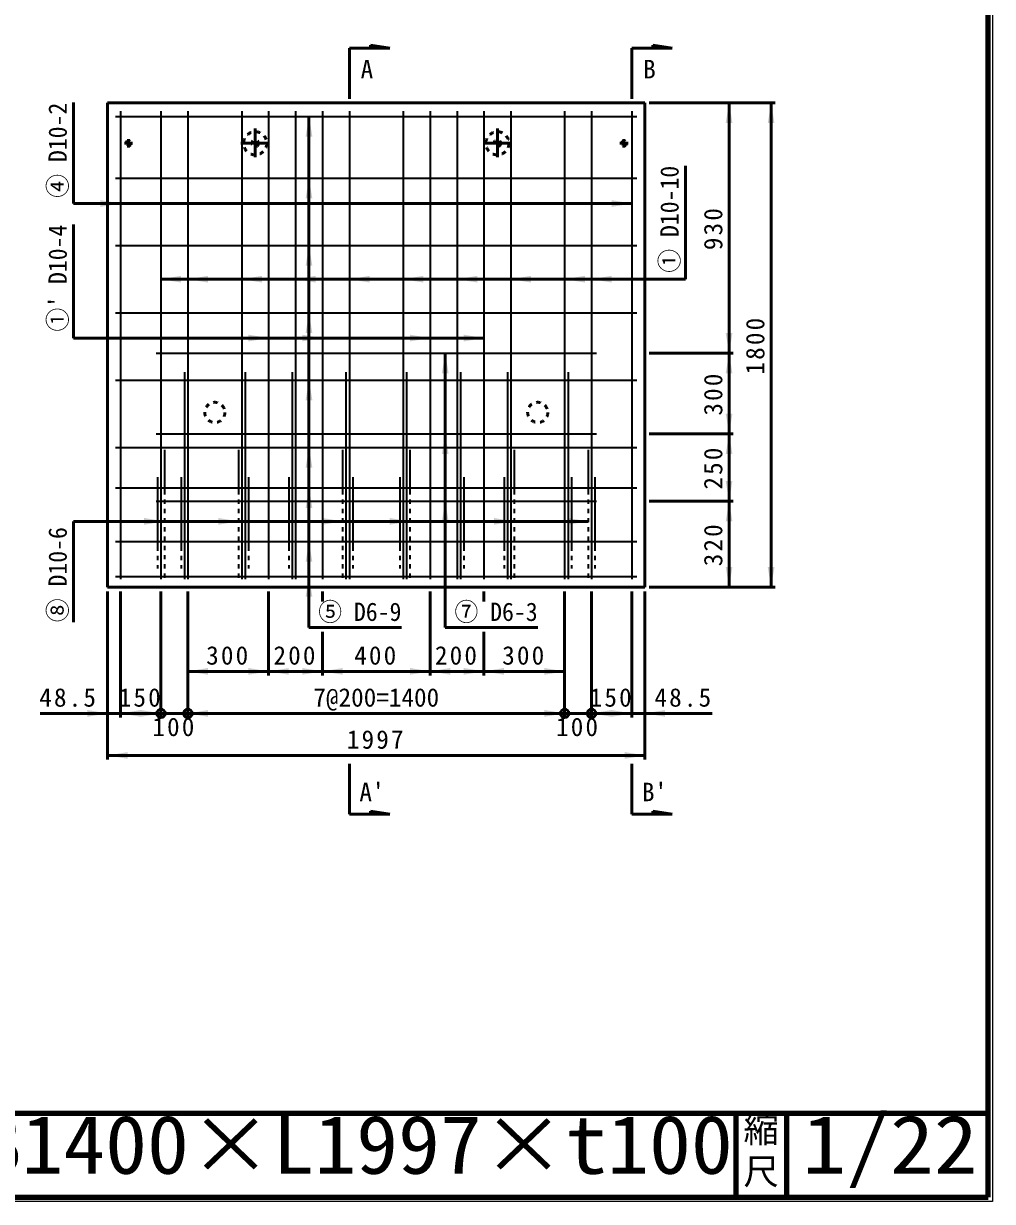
# Model space of a CAD drawing. Units: millimetres, scale not verified. Extents: x 100 to 4105, y 100 to 2870.
# Drawn here: x 2953 to 4105, y 100 to 1501 of the extents above; entities that cross this region are included whole.
import ezdxf
from ezdxf.enums import TextEntityAlignment as Align

# ---------------------------------------------------------------- set-up
doc = ezdxf.new("R2010")
doc.units = ezdxf.units.MM
doc.header["$LTSCALE"] = 5
doc.linetypes.add('USER2', pattern=[13.4, 10, -1.2, 1, -1.2])
doc.linetypes.add('USER3', pattern=[2.2, 1, -1.2])
doc.layers.add('V-nasSTD', color=7, linetype='Continuous', lineweight=50)
doc.styles.add('ＭＳ ゴシック', font='')
doc.styles.get('ＭＳ ゴシック').set_extended_font_data('MS Gothic')

msp = doc.modelspace()

# ---------------------------------------------------------------- hatches: boundary and pattern name
at = {"layer": 'V-nasSTD'}
for points in [[(3791.841, 1382.399), (3795.841, 1382.399), (3791.841, 1406.399), (3787.841, 1382.399)], [(3841.841, 1382.399), (3845.841, 1382.399), (3841.841, 1406.399), (3837.841, 1382.399)], [(3292.321, 1366.399), (3296.321, 1366.399), (3292.321, 1390.399), (3288.321, 1366.399)], [(3292.321, 1292.799), (3296.321, 1292.799), (3292.321, 1316.799), (3288.321, 1292.799)], [(3044.321, 1286.799), (3044.321, 1282.799), (3068.321, 1286.799), (3044.321, 1290.799)], [(3652.321, 1286.799), (3652.321, 1282.799), (3676.321, 1286.799), (3652.321, 1290.799)], [(3292.321, 1212.799), (3296.321, 1212.799), (3292.321, 1236.799), (3288.321, 1212.799)], [(3140.321, 1196.799), (3140.321, 1192.799), (3116.321, 1196.799), (3140.321, 1200.799)], [(3172.321, 1196.799), (3172.321, 1192.799), (3148.321, 1196.799), (3172.321, 1200.799)], [(3236.321, 1196.799), (3236.321, 1192.799), (3212.321, 1196.799), (3236.321, 1200.799)], [(3300.321, 1196.799), (3300.321, 1192.799), (3276.321, 1196.799), (3300.321, 1200.799)], [(3364.321, 1196.799), (3364.321, 1192.799), (3340.321, 1196.799), (3364.321, 1200.799)], [(3428.321, 1196.799), (3428.321, 1192.799), (3404.321, 1196.799), (3428.321, 1200.799)], [(3492.321, 1196.799), (3492.321, 1192.799), (3468.321, 1196.799), (3492.321, 1200.799)], [(3556.321, 1196.799), (3556.321, 1192.799), (3532.321, 1196.799), (3556.321, 1200.799)], [(3620.321, 1196.799), (3620.321, 1192.799), (3596.321, 1196.799), (3620.321, 1200.799)], [(3652.321, 1196.799), (3652.321, 1192.799), (3628.321, 1196.799), (3652.321, 1200.799)], [(3292.321, 1132.799), (3296.321, 1132.799), (3292.321, 1156.799), (3288.321, 1132.799)], [(3220.321, 1126.799), (3220.321, 1122.799), (3244.321, 1126.799), (3220.321, 1130.799)], [(3284.321, 1126.799), (3284.321, 1122.799), (3308.321, 1126.799), (3284.321, 1130.799)], [(3412.321, 1126.799), (3412.321, 1122.799), (3436.321, 1126.799), (3412.321, 1130.799)], [(3476.321, 1126.799), (3476.321, 1122.799), (3500.321, 1126.799), (3476.321, 1130.799)], [(3791.841, 1132.799), (3795.841, 1132.799), (3791.841, 1108.799), (3787.841, 1132.799)], [(3454.321, 1084.799), (3458.321, 1084.799), (3454.321, 1108.799), (3450.321, 1084.799)], [(3791.841, 1084.799), (3795.841, 1084.799), (3791.841, 1108.799), (3787.841, 1084.799)], [(3292.321, 1052.799), (3296.321, 1052.799), (3292.321, 1076.799), (3288.321, 1052.799)], [(3791.841, 1036.799), (3795.841, 1036.799), (3791.841, 1012.799), (3787.841, 1036.799)], [(3454.321, 988.799), (3458.321, 988.799), (3454.321, 1012.799), (3450.321, 988.799)], [(3791.841, 988.799), (3795.841, 988.799), (3791.841, 1012.799), (3787.841, 988.799)], [(3292.321, 972.799), (3296.321, 972.799), (3292.321, 996.799), (3288.321, 972.799)], [(3791.841, 956.799), (3795.841, 956.799), (3791.841, 932.799), (3787.841, 956.799)], [(3292.321, 924.799), (3296.321, 924.799), (3292.321, 948.799), (3288.321, 924.799)], [(3454.321, 908.799), (3458.321, 908.799), (3454.321, 932.799), (3450.321, 908.799)], [(3791.841, 908.799), (3795.841, 908.799), (3791.841, 932.799), (3787.841, 908.799)], [(3096.321, 908.799), (3096.321, 904.799), (3120.321, 908.799), (3096.321, 912.799)], [(3184.321, 908.799), (3184.321, 904.799), (3208.321, 908.799), (3184.321, 912.799)], [(3308.321, 908.799), (3308.321, 904.799), (3332.321, 908.799), (3308.321, 912.799)], [(3388.321, 908.799), (3388.321, 904.799), (3412.321, 908.799), (3388.321, 912.799)], [(3512.321, 908.799), (3512.321, 904.799), (3536.321, 908.799), (3512.321, 912.799)], [(3600.321, 908.799), (3600.321, 904.799), (3624.321, 908.799), (3600.321, 912.799)], [(3292.321, 860.799), (3296.321, 860.799), (3292.321, 884.799), (3288.321, 860.799)], [(3292.321, 819.199), (3296.321, 819.199), (3292.321, 843.199), (3288.321, 819.199)], [(3791.841, 854.399), (3795.841, 854.399), (3791.841, 830.399), (3787.841, 854.399)], [(3841.841, 854.399), (3845.841, 854.399), (3841.841, 830.399), (3837.841, 854.399)], [(3172.321, 730.399), (3172.321, 726.399), (3148.321, 730.399), (3172.321, 734.399)], [(3220.321, 730.399), (3220.321, 726.399), (3244.321, 730.399), (3220.321, 734.399)], [(3268.321, 730.399), (3268.321, 726.399), (3244.321, 730.399), (3268.321, 734.399)], [(3284.321, 730.399), (3284.321, 726.399), (3308.321, 730.399), (3284.321, 734.399)], [(3332.321, 730.399), (3332.321, 726.399), (3308.321, 730.399), (3332.321, 734.399)], [(3412.321, 730.399), (3412.321, 726.399), (3436.321, 730.399), (3412.321, 734.399)], [(3460.321, 730.399), (3460.321, 726.399), (3436.321, 730.399), (3460.321, 734.399)], [(3476.321, 730.399), (3476.321, 726.399), (3500.321, 730.399), (3476.321, 734.399)], [(3524.321, 730.399), (3524.321, 726.399), (3500.321, 730.399), (3524.321, 734.399)], [(3572.321, 730.399), (3572.321, 726.399), (3596.321, 730.399), (3572.321, 734.399)], [(3028.801, 680.399), (3028.801, 676.399), (3052.801, 680.399), (3028.801, 684.399)], [(3092.321, 680.399), (3092.321, 676.399), (3068.321, 680.399), (3092.321, 684.399)], [(3092.321, 680.399), (3092.321, 676.399), (3116.321, 680.399), (3092.321, 684.399)], [(3172.321, 680.399), (3172.321, 676.399), (3148.321, 680.399), (3172.321, 684.399)], [(3172.321, 680.399), (3172.321, 676.399), (3148.321, 680.399), (3172.321, 684.399)], [(3572.321, 680.399), (3572.321, 676.399), (3596.321, 680.399), (3572.321, 684.399)], [(3652.321, 680.399), (3652.321, 676.399), (3628.321, 680.399), (3652.321, 684.399)], [(3652.321, 680.399), (3652.321, 676.399), (3676.321, 680.399), (3652.321, 684.399)], [(3715.841, 680.399), (3715.841, 676.399), (3691.841, 680.399), (3715.841, 684.399)], [(3076.801, 630.399), (3076.801, 626.399), (3052.801, 630.399), (3076.801, 634.399)], [(3667.841, 630.399), (3667.841, 626.399), (3691.841, 630.399), (3667.841, 634.399)]]:
    msp.add_hatch(color=256, dxfattribs=at).paths.add_polyline_path(points)

# ---------------------------------------------------------------- linework, layer by layer
at = {"layer": 'V-nasSTD', "lineweight": 100}
for p, q in [((4100, 105), (4100, 2865)), ((105, 205), (4100, 205)), ((3800, 205), (3800, 105)), ((3860, 205), (3860, 105)), ((105, 105), (4100, 105))]:
    msp.add_line(p, q, dxfattribs=at)
at = {"layer": 'V-nasSTD'}
for p, q in [((3340.321, 1411.399), (3340.321, 1471.399)), ((3365.321, 1471.399), (3340.321, 1471.399)), ((3365.321, 1471.399), (3365.321, 1475.239)), ((3365.321, 1475.239), (3388.361, 1471.399)), ((3365.321, 1471.399), (3388.361, 1471.399)), ((3676.321, 1411.399), (3676.321, 1471.399)), ((3701.321, 1471.399), (3676.321, 1471.399)), ((3701.321, 1471.399), (3701.321, 1475.239)), ((3701.321, 1475.239), (3724.361, 1471.399)), ((3701.321, 1471.399), (3724.361, 1471.399)), ((3012.321, 1286.799), (3012.321, 1406.799)), ((3052.801, 1406.399), (3052.801, 830.399)), ((3691.841, 1406.399), (3052.801, 1406.399)), ((3691.841, 830.399), (3691.841, 1406.399)), ((3696.841, 1406.399), (3846.841, 1406.399)), ((3791.841, 1406.399), (3791.841, 1108.799)), ((3841.841, 1406.399), (3841.841, 830.399)), ((3292.321, 782.399), (3292.321, 1390.399)), ((3739.841, 1196.799), (3739.841, 1331.799)), ((3676.321, 1286.799), (3012.321, 1286.799)), ((3012.321, 1126.799), (3012.321, 1261.799)), ((3739.841, 1196.799), (3116.321, 1196.799)), ((3500.321, 1126.799), (3012.321, 1126.799)), ((3454.321, 782.399), (3454.321, 1108.799)), ((3696.841, 1108.799), (3796.841, 1108.799)), ((3791.841, 1108.799), (3791.841, 1012.799)), ((3696.841, 1012.799), (3796.841, 1012.799)), ((3791.841, 1012.799), (3791.841, 932.799)), ((3696.841, 932.799), (3796.841, 932.799)), ((3791.841, 830.399), (3791.841, 932.799)), ((3012.321, 788.799), (3012.321, 908.799)), ((3624.321, 908.799), (3012.321, 908.799)), ((3052.801, 830.399), (3691.841, 830.399)), ((3696.841, 830.399), (3846.841, 830.399)), ((3052.801, 825.399), (3052.801, 625.399)), ((3068.321, 825.399), (3068.321, 675.399)), ((3116.321, 825.399), (3116.321, 675.399)), ((3148.321, 825.399), (3148.321, 675.399)), ((3244.321, 825.399), (3244.321, 725.399)), ((3308.321, 825.399), (3308.321, 813.399)), ((3436.321, 825.399), (3436.321, 725.399)), ((3500.321, 825.399), (3500.321, 813.399)), ((3596.321, 825.399), (3596.321, 675.399)), ((3628.321, 825.399), (3628.321, 675.399)), ((3676.321, 825.399), (3676.321, 675.399)), ((3691.841, 825.399), (3691.841, 625.399)), ((3292.321, 782.399), (3402.321, 782.399)), ((3308.321, 777.399), (3308.321, 725.399)), ((3454.321, 782.399), (3564.321, 782.399)), ((3500.321, 777.399), (3500.321, 725.399)), ((3148.321, 730.399), (3244.321, 730.399)), ((3308.321, 730.399), (3244.321, 730.399)), ((3436.321, 730.399), (3308.321, 730.399)), ((3500.321, 730.399), (3436.321, 730.399)), ((3596.321, 730.399), (3500.321, 730.399)), ((2972.801, 680.399), (3052.801, 680.399)), ((3052.801, 680.399), (3068.321, 680.399)), ((3068.321, 680.399), (3116.321, 680.399)), ((3116.321, 680.399), (3148.321, 680.399)), ((3148.321, 680.399), (3596.321, 680.399)), ((3628.321, 680.399), (3596.321, 680.399)), ((3676.321, 680.399), (3628.321, 680.399)), ((3691.841, 680.399), (3676.321, 680.399)), ((3771.841, 680.399), (3691.841, 680.399)), ((3052.801, 630.399), (3691.841, 630.399)), ((3340.321, 620.399), (3340.321, 560.399)), ((3676.321, 620.399), (3676.321, 560.399)), ((3365.321, 560.399), (3340.321, 560.399)), ((3365.321, 560.399), (3365.321, 564.239)), ((3365.321, 564.239), (3388.361, 560.399)), ((3365.321, 560.399), (3388.361, 560.399)), ((3701.321, 560.399), (3676.321, 560.399)), ((3701.321, 560.399), (3701.321, 564.239)), ((3701.321, 564.239), (3724.361, 560.399)), ((3724.361, 560.399), (3701.321, 560.399))]:
    msp.add_line(p, q, dxfattribs=at)
at = {"layer": 'V-nasSTD', "lineweight": 35}
for p, q in [((3062.401, 1390.399), (3682.241, 1390.399)), ((3068.321, 1396.799), (3068.321, 839.999)), ((3116.321, 1396.799), (3116.321, 839.999)), ((3148.321, 1396.799), (3148.321, 839.999)), ((3212.321, 1396.799), (3212.321, 839.999)), ((3244.321, 1396.799), (3244.321, 839.999)), ((3276.321, 1396.799), (3276.321, 839.999)), ((3308.321, 1396.799), (3308.321, 839.999)), ((3340.321, 1396.799), (3340.321, 839.999)), ((3404.321, 1396.799), (3404.321, 839.999)), ((3436.321, 1396.799), (3436.321, 839.999)), ((3468.321, 1396.799), (3468.321, 839.999)), ((3500.321, 1396.799), (3500.321, 839.999)), ((3532.321, 1396.799), (3532.321, 839.999)), ((3596.321, 1396.799), (3596.321, 839.999)), ((3628.321, 1396.799), (3628.321, 839.999)), ((3676.321, 1396.799), (3676.321, 839.999)), ((3062.401, 1316.799), (3682.241, 1316.799)), ((3062.401, 1236.799), (3682.241, 1236.799)), ((3062.401, 1156.799), (3682.241, 1156.799)), ((3110.401, 1108.799), (3634.241, 1108.799)), ((3144.321, 1086.399), (3144.321, 839.999)), ((3216.321, 1086.399), (3216.321, 839.999)), ((3272.321, 1086.399), (3272.321, 839.999)), ((3336.321, 1086.399), (3336.321, 839.999)), ((3408.321, 1086.399), (3408.321, 839.999)), ((3472.321, 1086.399), (3472.321, 839.999)), ((3528.321, 1086.399), (3528.321, 839.999)), ((3600.321, 1086.399), (3600.321, 839.999)), ((3062.401, 1076.799), (3682.241, 1076.799)), ((3110.401, 1012.799), (3634.241, 1012.799)), ((3062.401, 996.799), (3682.241, 996.799)), ((3120.321, 993.71), (3120.321, 945.71)), ((3208.321, 993.71), (3208.321, 945.71)), ((3332.321, 993.71), (3332.321, 945.71)), ((3412.321, 993.71), (3412.321, 945.71)), ((3536.321, 993.71), (3536.321, 945.71)), ((3624.321, 993.71), (3624.321, 945.71)), ((3112.321, 961.525), (3112.321, 878.645)), ((3140.321, 961.525), (3140.321, 878.645)), ((3220.321, 961.525), (3220.321, 878.645)), ((3268.321, 961.525), (3268.321, 878.645)), ((3344.321, 961.525), (3344.321, 878.645)), ((3400.321, 961.525), (3400.321, 878.645)), ((3476.321, 961.525), (3476.321, 878.645)), ((3524.321, 961.525), (3524.321, 878.645)), ((3604.321, 961.525), (3604.321, 878.645)), ((3632.321, 961.525), (3632.321, 878.645)), ((3062.401, 948.799), (3682.241, 948.799)), ((3110.401, 932.799), (3634.241, 932.799)), ((3062.401, 884.799), (3682.241, 884.799)), ((3062.401, 843.199), (3682.241, 843.199))]:
    msp.add_line(p, q, dxfattribs=at)
at = {"layer": 'V-nasSTD', "linetype": 'USER2'}
for p, q in [((3228.321, 1375.839), (3228.321, 1341.919)), ((3516.321, 1375.839), (3516.321, 1341.919)), ((3077.761, 1353.599), (3077.761, 1363.199)), ((3666.881, 1353.599), (3666.881, 1363.199)), ((3072.961, 1358.399), (3082.561, 1358.399)), ((3211.361, 1358.399), (3245.281, 1358.399)), ((3499.361, 1358.399), (3533.281, 1358.399)), ((3662.081, 1358.399), (3671.681, 1358.399))]:
    msp.add_line(p, q, dxfattribs=at)
at = {"layer": 'V-nasSTD', "linetype": 'USER3', "lineweight": 35}
for p, q in [((3120.321, 945.71), (3120.321, 837.439)), ((3208.321, 945.71), (3208.321, 837.439)), ((3332.321, 945.71), (3332.321, 837.439)), ((3412.321, 945.71), (3412.321, 837.439)), ((3536.321, 945.71), (3536.321, 837.439)), ((3624.321, 945.71), (3624.321, 837.439)), ((3112.321, 878.645), (3112.321, 852.799)), ((3140.321, 878.645), (3140.321, 852.799)), ((3220.321, 878.645), (3220.321, 852.799)), ((3268.321, 878.645), (3268.321, 852.799)), ((3344.321, 878.645), (3344.321, 852.799)), ((3400.321, 878.645), (3400.321, 852.799)), ((3476.321, 878.645), (3476.321, 852.799)), ((3524.321, 878.645), (3524.321, 852.799)), ((3604.321, 878.645), (3604.321, 852.799)), ((3632.321, 878.645), (3632.321, 852.799))]:
    msp.add_line(p, q, dxfattribs=at)
at = {"layer": 'V-nasSTD', "lineweight": 13}
msp.add_lwpolyline([(100, 100), (100, 2870), (4105, 2870), (4105, 100)], close=True, dxfattribs=at)
at = {"layer": 'V-nasSTD', "linetype": 'USER3'}
for centre, radius in [((3077.761, 1358.399), 3.04), ((3077.761, 1358.399), 1.92), ((3077.761, 1358.399), 1.6), ((3228.321, 1358.399), 13.76), ((3228.321, 1358.399), 4), ((3516.321, 1358.399), 13.76), ((3516.321, 1358.399), 4), ((3666.881, 1358.399), 3.04), ((3666.881, 1358.399), 1.92), ((3666.881, 1358.399), 1.6), ((3180.321, 1038.399), 12), ((3564.321, 1038.399), 12)]:
    msp.add_circle(centre, radius, dxfattribs=at)
at = {"layer": 'V-nasSTD'}
for centre in [(3116.321, 680.399), (3148.321, 680.399), (3596.321, 680.399), (3628.321, 680.399)]:
    msp.add_circle(centre, 5, dxfattribs=at)

# ---------------------------------------------------------------- texts
at = {"layer": 'V-nasSTD', "style": 'ＭＳ ゴシック'}
for s, p in [('A', (3361.187, 1457.574)), ('B', (3697.187, 1457.574)), ('7@200=1400', (3372.321, 710.399)), ("A'", (3367.21, 597.955)), ("B'", (3703.21, 597.955))]:
    msp.add_text(s, height=21.99, dxfattribs=at).set_placement(p, align=Align.TOP_CENTER)
at = {"layer": 'V-nasSTD', "style": 'ＭＳ ゴシック', "width": 0.95}
for s, p in [('④ D10-2', (2982.513, 1350.164)), ('① D10-10', (3710.033, 1268.084)), ("①' D10-4", (2982.513, 1198.084)), ('⑧ D10-6', (2982.513, 845.434))]:
    msp.add_text(s, height=21.85, rotation=90, dxfattribs=at).set_placement(p, align=Align.TOP_CENTER)
for s, p in [('⑤ D6-9', (3352.766, 812.207)), ('⑦ D6-3', (3514.766, 812.207))]:
    msp.add_text(s, height=21.85, dxfattribs=at).set_placement(p, align=Align.TOP_CENTER)
at = {"layer": 'V-nasSTD', "style": 'ＭＳ ゴシック'}
for s, width, p in [('H1800×B1400×L1997×t100', 1.05, (2552.5, 202.508)), ('1/22', 1.1, (3879, 202.582))]:
    msp.add_text(s, height=69.65, dxfattribs=dict(at, width=width)).set_placement(p, align=Align.TOP_LEFT)
for s, p in [('縮', (3808.982, 200.999)), ('尺', (3808.976, 151.01))]:
    msp.add_text(s, height=30.79, dxfattribs=at).set_placement(p, align=Align.TOP_LEFT)
at = {"layer": 'V-nasSTD', "char_height": 21.99, "attachment_point": 2, "rotation": 90, "style": 'ＭＳ ゴシック'}
for s, insert in [('\\T1.17;930', (3761.841, 1257.599)), ('\\T1.17;1800', (3811.841, 1118.399)), ('\\T1.17;300', (3761.841, 1060.799)), ('\\T1.17;250', (3761.841, 972.799)), ('\\T1.17;320', (3761.841, 881.599))]:
    msp.add_mtext(s, dxfattribs=dict(at, insert=insert))
at = {"layer": 'V-nasSTD', "char_height": 21.99, "attachment_point": 2, "style": 'ＭＳ ゴシック'}
for s, insert in [('\\T1.17;300', (3196.321, 760.399)), ('\\T1.17;200', (3276.321, 760.399)), ('\\T1.17;400', (3372.321, 760.399)), ('\\T1.17;200', (3468.321, 760.399)), ('\\T1.17;300', (3548.321, 760.399)), ('\\T1.17;48.5', (3006.551, 710.399)), ('\\T1.17;150', (3092.321, 710.399)), ('\\T1.17;150', (3652.321, 710.399)), ('\\T1.17;48.5', (3738.091, 710.399)), ('\\T1.17;100', (3132.321, 675.399)), ('\\T1.17;100', (3612.321, 675.399)), ('\\T1.17;1997', (3372.321, 660.399))]:
    msp.add_mtext(s, dxfattribs=dict(at, insert=insert))

doc.saveas('drawing.dxf')
